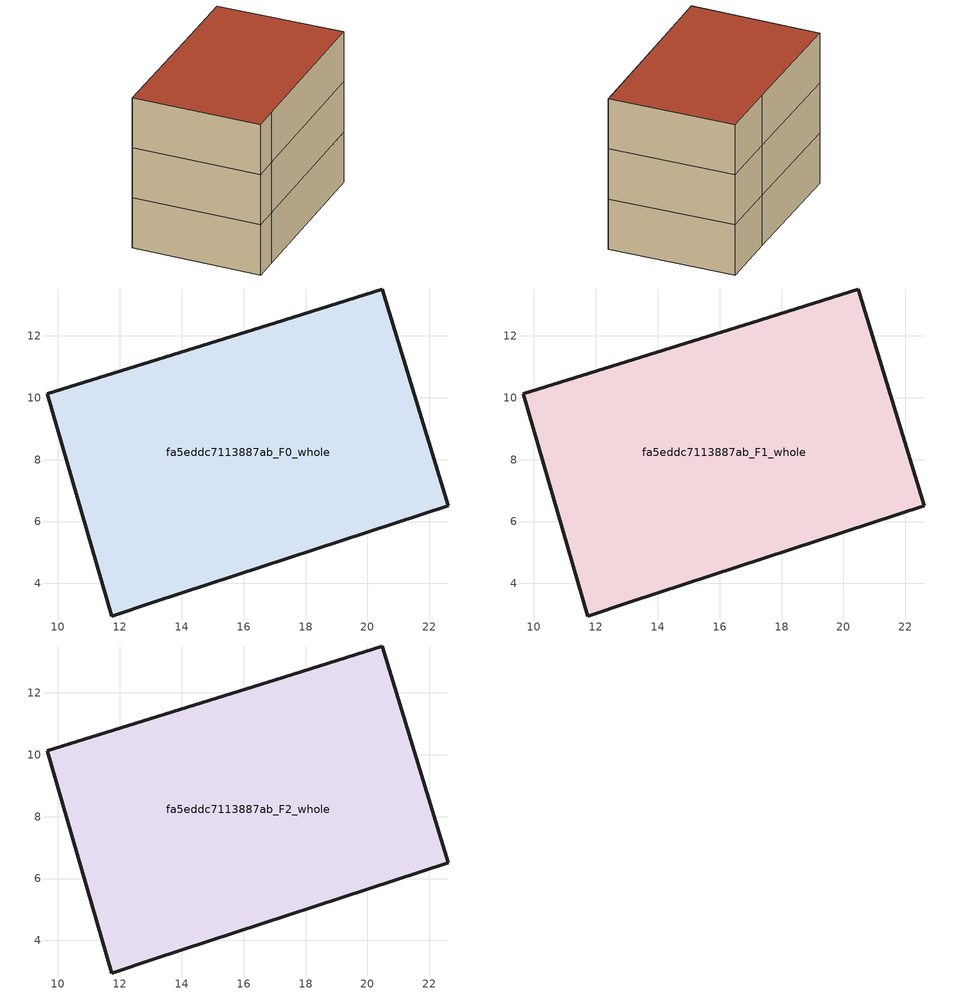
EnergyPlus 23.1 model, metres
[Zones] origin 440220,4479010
fa5eddc7113887ab_F0_whole
 floor ground (EU_floor_Construction): 20.47,13.51 22.61,6.5 13.12,3.4 11.74,2.95 9.65,10.14 17.03,12.43 z0
 wall outside (EU_wall_Construction): 22.61,6.5 20.47,13.51 17.03,12.43 9.65,10.14 11.74,2.95 13.12,3.4 22.61,6.5 z0:3
fa5eddc7113887ab_F1_whole
 floor to fa5eddc7113887ab_F0_whole (EU_floor_Construction): 20.47,13.51 22.61,6.5 13.12,3.4 11.74,2.95 9.65,10.14 17.03,12.43 z3
 wall outside (EU_wall_Construction): 22.61,6.5 20.47,13.51 17.03,12.43 9.65,10.14 11.74,2.95 13.12,3.4 22.61,6.5 z3:6
fa5eddc7113887ab_F2_whole
 floor to fa5eddc7113887ab_F1_whole (EU_floor_Construction): 20.47,13.51 22.61,6.5 13.12,3.4 11.74,2.95 9.65,10.14 17.03,12.43 z6
 wall outside (EU_wall_Construction): 22.61,6.5 20.47,13.51 17.03,12.43 9.65,10.14 11.74,2.95 13.12,3.4 22.61,6.5 z6:9
 roof outside (EU_roof_Construction): 22.61,6.5 20.47,13.51 17.03,12.43 9.65,10.14 11.74,2.95 13.12,3.4 z9
[Building]
EU S2 Campaign: North Axis=0; Terrain=City; Solar Distribution=FullExterior
[Site:Location]
Madrid: Latitude=40.5; Longitude=-3.5; Time Zone=1; Elevation=609
[SizingPeriod:WeatherFileDays]
AnnualSizingPeriod: Begin Month=1; Begin Day of Month=1; End Month=12; End Day of Month=31; Day of Week for Start Day=Monday; Use Weather File Daylight Saving Period=No; Use Weather File Rain and Snow Indicators=No
[MATERIAL]
EU_InternalMass_Material: Roughness=MediumRough; Thickness=0.1; Conductivity=1; Density=1800; Specific Heat=900; Thermal Absorptance=0.9; Solar Absorptance=0.7; Visible Absorptance=0.7
[MATERIAL:NOMASS] Roughness=MediumRough; Thermal Absorptance=0.9; Solar Absorptance=0.7; Visible Absorptance=0.7
Name | Thermal Resistance
EU_wall_NoMass | 0.419739
EU_roof_NoMass | 0.352165
EU_floor_NoMass | 0.608284
[CONSTRUCTION]
EU_wall_Construction: EU_wall_NoMass
EU_roof_Construction: EU_roof_NoMass
EU_floor_Construction: EU_floor_NoMass
EU_InternalMass_Construction: EU_InternalMass_Material
[ZONE] Type=1; Multiplier=1; Ceiling Height=autocalculate; Volume=252.824; Floor Area=autocalculate; Part of Total Floor Area=Yes
fa5eddc7113887ab_F0_whole; fa5eddc7113887ab_F1_whole; fa5eddc7113887ab_F2_whole
[INTERNALMASS] Construction=EU_InternalMass_Construction; Surface Area=84.2746
Name | Zone or ZoneList
fa5eddc7113887ab_F0_whole_EU_InternalMass | fa5eddc7113887ab_F0_whole
fa5eddc7113887ab_F1_whole_EU_InternalMass | fa5eddc7113887ab_F1_whole
fa5eddc7113887ab_F2_whole_EU_InternalMass | fa5eddc7113887ab_F2_whole
[OTHEREQUIPMENT] Fuel Type=Electricity; Design Level Calculation Method=Watts/Area; Power per Zone Floor Area=1; Fraction Latent=0; Fraction Radiant=0; Fraction Lost=0; Carbon Dioxide Generation Rate=0; EndUse Subcategory=EU_Step8_InternalGains
Name | Zone or ZoneList or Space or SpaceList | Schedule
EU_Step8_InternalGain_fa5eddc7113887ab_F0_whole_f000 | fa5eddc7113887ab_F0_whole | EU_Step8_GainSchedule_fa5eddc7113887ab_F0_whole_f000
EU_Step8_InternalGain_fa5eddc7113887ab_F1_whole_f000 | fa5eddc7113887ab_F1_whole | EU_Step8_GainSchedule_fa5eddc7113887ab_F1_whole_f000
EU_Step8_InternalGain_fa5eddc7113887ab_F2_whole_f000 | fa5eddc7113887ab_F2_whole | EU_Step8_GainSchedule_fa5eddc7113887ab_F2_whole_f000
[ZONEVENTILATION:DESIGNFLOWRATE] Schedule=EU_AlwaysOn; Design Flow Rate Calculation Method=AirChanges/Hour; Air Changes per Hour=0.703302; Ventilation Type=Natural; Fan Pressure Rise=0; Fan Total Efficiency=1; Constant Term Coefficient=1; Temperature Term Coefficient=0; Velocity Term Coefficient=0; Velocity Squared Term Coefficient=0; Minimum Indoor Temperature=-100; Maximum Indoor Temperature=100; Delta Temperature=-100; Minimum Outdoor Temperature=-100; Maximum Outdoor Temperature=100; Maximum Wind Speed=40
Name | Zone or ZoneList or Space or SpaceList
EU_ConstantAir_fa5eddc7113887ab_F0_whole | fa5eddc7113887ab_F0_whole
EU_ConstantAir_fa5eddc7113887ab_F1_whole | fa5eddc7113887ab_F1_whole
EU_ConstantAir_fa5eddc7113887ab_F2_whole | fa5eddc7113887ab_F2_whole
[HVACTEMPLATE:THERMOSTAT] Constant Heating Setpoint=20; Constant Cooling Setpoint=50
EU_HeatOnly_fa5eddc7113887ab_F0_whole; EU_HeatOnly_fa5eddc7113887ab_F1_whole; EU_HeatOnly_fa5eddc7113887ab_F2_whole
[HVACTEMPLATE:ZONE:IDEALLOADSAIRSYSTEM] System Availability Schedule=EU_AlwaysOn; Maximum Heating Supply Air Temperature=50; Minimum Cooling Supply Air Temperature=13; Maximum Heating Supply Air Humidity Ratio=0.0156; Minimum Cooling Supply Air Humidity Ratio=0.0077; Heating Limit=NoLimit; Cooling Limit=NoLimit; Heating Availability Schedule=EU_AlwaysOn; Cooling Availability Schedule=EU_CoolingOff; Dehumidification Control Type=ConstantSensibleHeatRatio; Cooling Sensible Heat Ratio=0.7; Dehumidification Setpoint=60; Humidification Control Type=None; Humidification Setpoint=30; Outdoor Air Method=None; Outdoor Air Flow Rate per Person=0.00944; Outdoor Air Flow Rate per Zone Floor Area=0; Outdoor Air Flow Rate per Zone=0; Demand Controlled Ventilation Type=None; Outdoor Air Economizer Type=NoEconomizer; Heat Recovery Type=None; Sensible Heat Recovery Effectiveness=0.7; Latent Heat Recovery Effectiveness=0.65
Name | Template Thermostat
fa5eddc7113887ab_F0_whole | EU_HeatOnly_fa5eddc7113887ab_F0_whole
fa5eddc7113887ab_F1_whole | EU_HeatOnly_fa5eddc7113887ab_F1_whole
fa5eddc7113887ab_F2_whole | EU_HeatOnly_fa5eddc7113887ab_F2_whole
[SIZING:ZONE] Zone Cooling Design Supply Air Temperature Input Method=SupplyAirTemperature; Zone Cooling Design Supply Air Temperature=13; Zone Heating Design Supply Air Temperature Input Method=SupplyAirTemperature; Zone Heating Design Supply Air Temperature=50; Zone Cooling Design Supply Air Humidity Ratio=0.008; Zone Heating Design Supply Air Humidity Ratio=0.008; Cooling Design Air Flow Method=DesignDay; Cooling Design Air Flow Rate=0; Cooling Minimum Air Flow per Zone Floor Area=0.000762; Cooling Minimum Air Flow=0; Cooling Minimum Air Flow Fraction=0.2; Heating Design Air Flow Method=DesignDay; Heating Design Air Flow Rate=0; Heating Maximum Air Flow per Zone Floor Area=0.002032; Heating Maximum Air Flow=0.141576; Heating Maximum Air Flow Fraction=0.3; Account for Dedicated Outdoor Air System=No; Dedicated Outdoor Air System Control Strategy=NeutralSupplyAir; Dedicated Outdoor Air Low Setpoint Temperature for Design=autosize; Dedicated Outdoor Air High Setpoint Temperature for Design=autosize; Zone Load Sizing Method=Sensible Load Only No Latent Load; Zone Latent Cooling Design Supply Air Humidity Ratio Input Method=HumidityRatioDifference; Zone Cooling Design Supply Air Humidity Ratio Difference=0.005; Zone Latent Heating Design Supply Air Humidity Ratio Input Method=HumidityRatioDifference; Zone Humidification Design Supply Air Humidity Ratio Difference=0.005
fa5eddc7113887ab_F0_whole; fa5eddc7113887ab_F1_whole; fa5eddc7113887ab_F2_whole
[SCHEDULE:CONSTANT]
Name | Hourly Value
EU_AlwaysOn | 1
EU_CoolingOff | 0
[SCHEDULE:FILE] Column Number=1; Rows to Skip at Top=0; Number of Hours of Data=8760; Column Separator=Comma; Interpolate to Timestep=No; Minutes per Item=60; Adjust Schedule for Daylight Savings=Yes
Name | File
EU_Step8_GainSchedule_fa5eddc7113887ab_F0_whole_f000 | C:\Users\o_iseri\Desktop\OpenUBEM\openubem\outputs\eu_evidence\EU-11\ES-MAD-BERRUGUETE\idfs\fa5eddc7113887ab\fa5eddc7113887ab_F0_whole_f000_gain.csv
EU_Step8_GainSchedule_fa5eddc7113887ab_F1_whole_f000 | C:\Users\o_iseri\Desktop\OpenUBEM\openubem\outputs\eu_evidence\EU-11\ES-MAD-BERRUGUETE\idfs\fa5eddc7113887ab\fa5eddc7113887ab_F1_whole_f000_gain.csv
EU_Step8_GainSchedule_fa5eddc7113887ab_F2_whole_f000 | C:\Users\o_iseri\Desktop\OpenUBEM\openubem\outputs\eu_evidence\EU-11\ES-MAD-BERRUGUETE\idfs\fa5eddc7113887ab\fa5eddc7113887ab_F2_whole_f000_gain.csv
